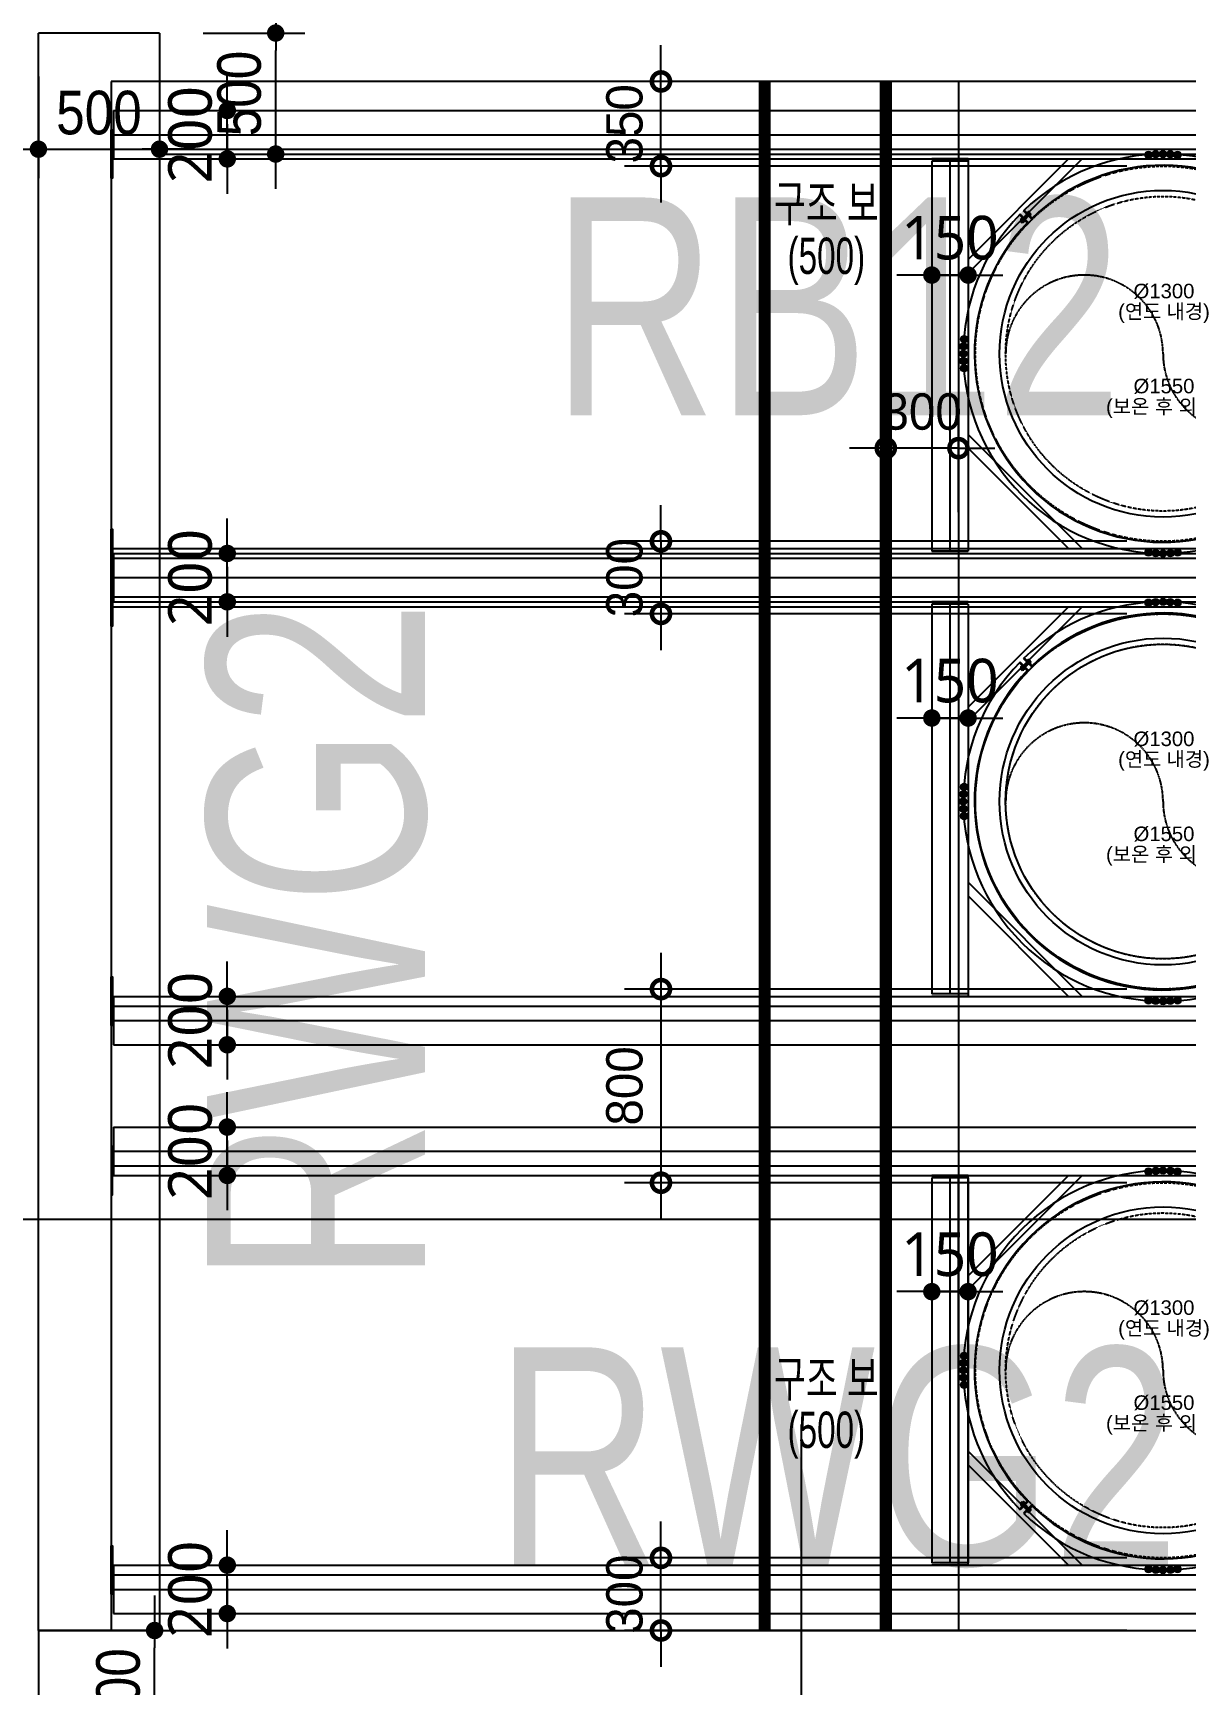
# Model space of a CAD drawing. Header units: millimetres. Extents: x -42253 to 178576, y 88378 to 153500.
# Drawn here: x 170731 to 175493, y 128380 to 135205 of the extents above; entities that cross this region are included whole.
import ezdxf
from ezdxf.enums import TextEntityAlignment as Align

# ---------------------------------------------------------------- set-up
doc = ezdxf.new("R2010")
doc.units = ezdxf.units.MM
for name, pattern in [('H1', [1.5, 1, -0.5]), ('HID', [2.3, 1.5, -0.8]), ('PASUN2', [3, 2, -1]), ('xs-1f_plan$0$HID', [4, 3, -1])]:
    doc.linetypes.add(name, pattern=pattern)
doc.layers.get('Defpoints').update_dxf_attribs({"color": 159})
for name, color, linetype in [('A-CEN', 1, 'Continuous'), ('A-ETC-전기', 253, 'H1'), ('BEAM-TEXT', 4, 'Continuous'), ('GIRDER-TEXT', 7, 'Continuous'), ('xs-1f_plan$0$8', 8, 'Continuous'), ('xs-1f_plan$0$xref', 7, 'Continuous'), ('보(beam)', 4, 'HID'), ('보(girder)', 7, 'HID')]:
    doc.layers.add(name, color=color, linetype=linetype)
doc.layers.add('A-ETC-전기 NOPLOT', color=163, linetype='Continuous', plot=False)
doc.layers.add('NOPLOT', color=191, linetype='Continuous', plot=False)
doc.styles.add('Arial_10_2', font='arial.ttf', dxfattribs={"height": 120})
doc.styles.add('Gdim', font='Dotum.ttf', dxfattribs={"width": 0.9})
doc.styles.add('Gtx', font='Dotum.ttf')
doc.styles.add('xs-1f_plan$0$Gdim', font='malgun.ttf')
doc.dimstyles.new('Gdim200', dxfattribs={"dimscale": 200, "dimtxt": 3, "dimasz": 1.2, "dimexe": 2, "dimexo": 3, "dimgap": 1, "dimtad": 1, "dimdsep": 46, "dimlunit": 6, "dimtxsty": 'Gdim', "dimblk1": '_CIDOT', "dimblk2": '_CIDOT', "dimsah": 1, "dimcen": 2.5, "dimdle": 2, "dimclrd": 1, "dimclre": 1, "dimclrt": 3, "dimazin": 2, "dimtfac": 1, "dimtix": 1, "dimtmove": 2, "dimatfit": 3, "dimldrblk": '_CIDOT', "dimfxl": 2, "dimtolj": 1, "dimtzin": 0, "dimarcsym": 0})
doc.dimstyles.new('Gdim300', dxfattribs={"dimscale": 300, "dimtxt": 3, "dimasz": 6, "dimexe": 1.5, "dimexo": 2, "dimgap": 1, "dimtad": 1, "dimdec": 0, "dimzin": 0, "dimdsep": 46, "dimlunit": 6, "dimtxsty": 'Gtx', "dimblk": 'DOTSMALL', "dimblk1": 'DOTSMALL', "dimblk2": 'DOTSMALL', "dimcen": 1.5, "dimdle": 1.5, "dimclrd": 1, "dimclre": 1, "dimclrt": 256, "dimazin": 0, "dimtfac": 1, "dimtdec": 0, "dimtix": 1, "dimtmove": 2, "dimatfit": 3, "dimldrblk": 'DOTSMALL', "dimfxl": 1, "dimtolj": 1, "dimtzin": 0, "dimlwd": -1, "dimlwe": -1, "dimarcsym": 0})
doc.dimstyles.new('xs-1f_plan$0$Gdim200', dxfattribs={"dimscale": 200, "dimtxt": 3, "dimasz": 1.2, "dimexe": 2, "dimexo": 3, "dimgap": 1, "dimtad": 1, "dimdsep": 46, "dimlunit": 6, "dimtxsty": 'xs-1f_plan$0$Gdim', "dimblk1": 'xs-1f_plan$0$_CIDOT', "dimblk2": 'xs-1f_plan$0$_CIDOT', "dimsah": 1, "dimcen": 2.5, "dimdle": 2, "dimclrd": 1, "dimclre": 1, "dimclrt": 3, "dimazin": 2, "dimtfac": 1, "dimtix": 1, "dimtmove": 2, "dimatfit": 3, "dimldrblk": 'xs-1f_plan$0$_CIDOT', "dimfxl": 2, "dimtolj": 1, "dimtzin": 0, "dimarcsym": 0})

# ---------------------------------------------------------------- blocks, each defined once
blk = doc.blocks.new('_CIDOT')
at = {"color": 0, "linetype": 'ByBlock'}
blk.add_line((2, 0), (-1, 0), dxfattribs=at)
at = {"color": 0, "linetype": 'ByBlock', "const_width": 0.5}
blk.add_lwpolyline([(-0.25, 0, 1), (0.25, 0, 1)], format="xyb", close=True, dxfattribs=at)
blk = doc.blocks.new('*D962')
at = {"layer": 'Defpoints', "color": 155, "lineweight": -2, "transparency": 16777216}
for p, q in [((-1975.5, 650), (-1555.5, 650)), ((-1675.5, 222), (-1675.5, 578)), ((-1975.5, 150), (-1555.5, 150))]:
    blk.add_line(p, q, dxfattribs=at)
at = {"layer": 'Defpoints', "color": 0, "transparency": 16777216}
for p in [(-2155.5, 650), (-1675.5, 650), (-2155.5, 150)]:
    blk.add_point(p, dxfattribs=at)
at = {"layer": 'Defpoints', "color": 155, "lineweight": -2, "transparency": 16777216, "xscale": 71.99999999999994, "yscale": 71.99999999999994, "zscale": 71.99999999999994}
for p, rotation in [((-1675.5, 650), 90), ((-1675.5, 150), 270)]:
    blk.add_blockref('_CIDOT', p, dxfattribs=dict(at, rotation=rotation))
at = {"layer": 'Defpoints', "color": 3, "transparency": 16777216, "insert": (-1825.6, 400), "char_height": 180, "attachment_point": 5, "rotation": 90, "style": 'Gdim'}
blk.add_mtext('\\A1;{\\C155;500}', dxfattribs=at)
blk = doc.blocks.new('*D956')
at = {"layer": 'Defpoints', "color": 155, "lineweight": -2, "transparency": 16777216}
for p, q in [((-1975.5, 650), (-1555.5, 650)), ((-1675.5, 222), (-1675.5, 578)), ((-1975.5, 150), (-1555.5, 150))]:
    blk.add_line(p, q, dxfattribs=at)
at = {"layer": 'Defpoints', "color": 0, "transparency": 16777216}
for p in [(-2155.5, 650), (-1675.5, 650), (-2155.5, 150)]:
    blk.add_point(p, dxfattribs=at)
at = {"layer": 'Defpoints', "color": 155, "lineweight": -2, "transparency": 16777216, "xscale": 71.99999999999994, "yscale": 71.99999999999994, "zscale": 71.99999999999994}
for p, rotation in [((-1675.5, 650), 90), ((-1675.5, 150), 270)]:
    blk.add_blockref('_CIDOT', p, dxfattribs=dict(at, rotation=rotation))
at = {"layer": 'Defpoints', "color": 3, "transparency": 16777216, "insert": (-1825.6, 400), "char_height": 180, "attachment_point": 5, "rotation": 90, "style": 'Gdim'}
blk.add_mtext('\\A1;{\\C155;500}', dxfattribs=at)
blk = doc.blocks.new('*D958')
at = {"layer": 'Defpoints', "color": 155, "lineweight": -2, "transparency": 16777216}
for p, q in [((-887.9, 550), (-467.9, 550)), ((-587.9, 122), (-587.9, 478)), ((-887.9, 50), (-467.9, 50))]:
    blk.add_line(p, q, dxfattribs=at)
at = {"layer": 'Defpoints', "color": 0, "transparency": 16777216}
for p in [(-1067.9, 550), (-587.9, 550), (-1067.9, 50)]:
    blk.add_point(p, dxfattribs=at)
at = {"layer": 'Defpoints', "color": 155, "lineweight": -2, "transparency": 16777216, "xscale": 71.99999999999994, "yscale": 71.99999999999994, "zscale": 71.99999999999994}
for p, rotation in [((-587.9, 550), 90), ((-587.9, 50), 270)]:
    blk.add_blockref('_CIDOT', p, dxfattribs=dict(at, rotation=rotation))
at = {"layer": 'Defpoints', "color": 3, "transparency": 16777216, "insert": (-738, 300), "char_height": 180, "attachment_point": 5, "rotation": 90, "style": 'Gdim'}
blk.add_mtext('\\A1;{\\C155;500}', dxfattribs=at)
blk = doc.blocks.new('_DotSmall')
at = {"color": 0, "linetype": 'ByBlock', "const_width": 0.5}
blk.add_lwpolyline([(-0.0625, 0, 1), (0.0625, 0, 1)], format="xyb", close=True, dxfattribs=at)
blk = doc.blocks.new('*D20')
at = {"layer": 'A-ETC-전기 NOPLOT', "color": 1, "transparency": 16777216}
for p, q in [((621.3, -6100), (621.3, -5950)), ((2545, -6100), (471.3, -6100)), ((621.3, -6400), (621.3, -6100)), ((2545, -6400), (471.3, -6400)), ((621.3, -6400), (621.3, -6550))]:
    blk.add_line(p, q, dxfattribs=at)
at = {"layer": 'Defpoints', "color": 0, "transparency": 16777216}
for p in [(621.3, -6100), (2695, -6100), (2695, -6400)]:
    blk.add_point(p, dxfattribs=at)
at = {"layer": 'A-ETC-전기 NOPLOT', "color": 1, "transparency": 16777216, "xscale": 150, "yscale": 150, "zscale": 150}
for p, rotation in [((621.3, -6100), 270), ((621.3, -6400), 90)]:
    blk.add_blockref('_DotSmall', p, dxfattribs=dict(at, rotation=rotation))
at = {"layer": 'A-ETC-전기 NOPLOT', "transparency": 16777216, "insert": (471.2, -6250), "char_height": 150, "attachment_point": 5, "rotation": 90, "style": 'Gtx'}
blk.add_mtext('\\A1;300', dxfattribs=at)
blk = doc.blocks.new('*D18')
at = {"layer": 'A-ETC-전기 NOPLOT', "color": 1, "transparency": 16777216}
for p, q in [((621.3, -1900, 0), (621.3, -1750, 0)), ((2545, -1900, 0), (471.3, -1900, 0)), ((621.3, -1900, 0), (621.3, -2200, 0)), ((2545, -2200, 0), (471.3, -2200, 0)), ((621.3, -2200, 0), (621.3, -2350, 0))]:
    blk.add_line(p, q, dxfattribs=at)
at = {"layer": 'Defpoints', "color": 0, "transparency": 16777216}
for p in [(2695, -1900), (621.3, -2200, 0), (2695, -2200)]:
    blk.add_point(p, dxfattribs=at)
at = {"layer": 'A-ETC-전기 NOPLOT', "color": 1, "transparency": 16777216, "xscale": 150, "yscale": 150, "zscale": 150}
for p, rotation in [((621.3, -1900, 0), 270), ((621.3, -2200, 0), 90)]:
    blk.add_blockref('_DotSmall', p, dxfattribs=dict(at, rotation=rotation))
at = {"layer": 'A-ETC-전기 NOPLOT', "transparency": 16777216, "insert": (471.2, -2050, 0), "char_height": 150, "attachment_point": 5, "rotation": 90, "style": 'Gtx'}
blk.add_mtext('\\A1;300', dxfattribs=at)
blk = doc.blocks.new('*D19')
at = {"layer": 'A-ETC-전기 NOPLOT', "color": 1, "transparency": 16777216}
for p, q in [((621.3, -3600), (621.3, -4700)), ((2545, -3750), (471.3, -3750)), ((2545, -4550), (471.3, -4550))]:
    blk.add_line(p, q, dxfattribs=at)
at = {"layer": 'Defpoints', "color": 0, "transparency": 16777216}
for p in [(2695, -3750), (621.3, -4550), (2695, -4550)]:
    blk.add_point(p, dxfattribs=at)
at = {"layer": 'A-ETC-전기 NOPLOT', "color": 1, "transparency": 16777216, "xscale": 150, "yscale": 150, "zscale": 150}
for p, rotation in [((621.3, -3750), 90), ((621.3, -4550), 270)]:
    blk.add_blockref('_DotSmall', p, dxfattribs=dict(at, rotation=rotation))
at = {"layer": 'A-ETC-전기 NOPLOT', "transparency": 16777216, "insert": (471.2, -4150), "char_height": 150, "attachment_point": 5, "rotation": 90, "style": 'Gtx'}
blk.add_mtext('\\A1;800', dxfattribs=at)
blk = doc.blocks.new('*D23')
at = {"layer": 'A-ETC-전기 NOPLOT', "color": 1, "transparency": 16777216}
for p, q in [((621.3, 0, 0), (621.3, 150, 0)), ((2545, 0, 0), (471.3, 0, 0)), ((621.3, -350, 0), (621.3, 0, 0)), ((2545, -350, 0), (471.3, -350, 0)), ((621.3, -350, 0), (621.3, -500, 0))]:
    blk.add_line(p, q, dxfattribs=at)
at = {"layer": 'Defpoints', "color": 0, "transparency": 16777216}
for p in [(621.3, 0, 0), (2695, 0), (2695, -350)]:
    blk.add_point(p, dxfattribs=at)
at = {"layer": 'A-ETC-전기 NOPLOT', "color": 1, "transparency": 16777216, "xscale": 150, "yscale": 150, "zscale": 150}
for p, rotation in [((621.3, 0, 0), 270), ((621.3, -350, 0), 90)]:
    blk.add_blockref('_DotSmall', p, dxfattribs=dict(at, rotation=rotation))
at = {"layer": 'A-ETC-전기 NOPLOT', "transparency": 16777216, "insert": (471.2, -175, 0), "char_height": 150, "attachment_point": 5, "rotation": 90, "style": 'Gtx'}
blk.add_mtext('\\A1;350', dxfattribs=at)
blk = doc.blocks.new('*D22')
at = {"layer": 'A-ETC-전기 NOPLOT', "color": 1, "transparency": 16777216}
for p, q in [((1550, -1780), (1550, -1365)), ((1850, -1780), (1850, -1365)), ((1550, -1515), (1400, -1515)), ((1850, -1515), (1550, -1515)), ((1850, -1515), (2000, -1515))]:
    blk.add_line(p, q, dxfattribs=at)
at = {"layer": 'Defpoints', "color": 0, "transparency": 16777216}
for p in [(1550, -1515), (1550, -1930), (1850, -1930)]:
    blk.add_point(p, dxfattribs=at)
at = {"layer": 'A-ETC-전기 NOPLOT', "color": 1, "transparency": 16777216, "xscale": 150, "yscale": 150, "zscale": 150}
blk.add_blockref('_DotSmall', (1550, -1515), dxfattribs=at)
at = {"layer": 'A-ETC-전기 NOPLOT', "color": 1, "transparency": 16777216, "xscale": 150, "yscale": 150, "zscale": 150, "rotation": 180}
blk.add_blockref('_DotSmall', (1850, -1515), dxfattribs=at)
at = {"layer": 'A-ETC-전기 NOPLOT', "transparency": 16777216, "insert": (1700, -1364.9), "char_height": 150, "attachment_point": 5, "style": 'Gtx'}
blk.add_mtext('\\A1;300', dxfattribs=at)
blk = doc.blocks.new('xs-1f_plan$0$_CIDOT')
at = {"color": 0, "linetype": 'ByBlock'}
blk.add_line((2, 0), (-1, 0), dxfattribs=at)
at = {"color": 0, "linetype": 'ByBlock', "const_width": 0.5}
blk.add_lwpolyline([(-0.25, 0, 1), (0.25, 0, 1)], format="xyb", close=True, dxfattribs=at)
blk = doc.blocks.new('*D976')
at = {"layer": 'Defpoints', "color": 155, "lineweight": -2, "transparency": 16777216}
for p, q in [((-2538.8, 322), (-2538.8, 394)), ((-2838.8, 250), (-2418.8, 250)), ((-2538.8, 50), (-2538.8, 250)), ((-2838.8, 50), (-2418.8, 50)), ((-2538.8, -22), (-2538.8, -94))]:
    blk.add_line(p, q, dxfattribs=at)
at = {"layer": 'Defpoints', "color": 0, "transparency": 16777216}
for p in [(-3018.8, 250), (-2538.8, 250), (-3018.8, 50)]:
    blk.add_point(p, dxfattribs=at)
at = {"layer": 'Defpoints', "color": 155, "lineweight": -2, "transparency": 16777216, "xscale": 71.99999999999994, "yscale": 71.99999999999994, "zscale": 71.99999999999994}
for p, rotation in [((-2538.8, 250), 270), ((-2538.8, 50), 90)]:
    blk.add_blockref('xs-1f_plan$0$_CIDOT', p, dxfattribs=dict(at, rotation=rotation))
at = {"layer": 'Defpoints', "color": 155, "transparency": 16777216, "insert": (-2691.8, 150), "char_height": 180, "attachment_point": 5, "rotation": 90, "style": 'xs-1f_plan$0$Gdim'}
blk.add_mtext('\\A1;200', dxfattribs=at)
blk = doc.blocks.new('*D1036')
at = {"layer": 'Defpoints', "color": 155, "lineweight": -2, "transparency": 16777216}
for p, q in [((-2538.8, 297), (-2538.8, 369)), ((-2838.8, 225), (-2418.8, 225)), ((-2538.8, 75), (-2538.8, 225)), ((-2838.8, 75), (-2418.8, 75)), ((-2538.8, 3), (-2538.8, -69))]:
    blk.add_line(p, q, dxfattribs=at)
at = {"layer": 'Defpoints', "color": 0, "transparency": 16777216}
for p in [(-3018.8, 225), (-2538.8, 225), (-3018.8, 75)]:
    blk.add_point(p, dxfattribs=at)
at = {"layer": 'Defpoints', "color": 155, "lineweight": -2, "transparency": 16777216, "xscale": 71.99999999999994, "yscale": 71.99999999999994, "zscale": 71.99999999999994}
for p, rotation in [((-2538.8, 225), 270), ((-2538.8, 75), 90)]:
    blk.add_blockref('xs-1f_plan$0$_CIDOT', p, dxfattribs=dict(at, rotation=rotation))
at = {"layer": 'Defpoints', "color": 155, "transparency": 16777216, "insert": (-2692.3, 150), "char_height": 180, "attachment_point": 5, "rotation": 90, "style": 'xs-1f_plan$0$Gdim'}
blk.add_mtext('\\A1;150', dxfattribs=at)
blk = doc.blocks.new('*D1038')
at = {"layer": 'Defpoints', "color": 155, "lineweight": -2, "transparency": 16777216}
for p, q in [((-2513.8, 297), (-2513.8, 369)), ((-2813.8, 225), (-2393.8, 225)), ((-2513.8, 75), (-2513.8, 225)), ((-2813.8, 75), (-2393.8, 75)), ((-2513.8, 3), (-2513.8, -69))]:
    blk.add_line(p, q, dxfattribs=at)
at = {"layer": 'Defpoints', "color": 0, "transparency": 16777216}
for p in [(-2993.8, 225), (-2513.8, 225), (-2993.8, 75)]:
    blk.add_point(p, dxfattribs=at)
at = {"layer": 'Defpoints', "color": 155, "lineweight": -2, "transparency": 16777216, "xscale": 71.99999999999994, "yscale": 71.99999999999994, "zscale": 71.99999999999994}
for p, rotation in [((-2513.8, 225), 270), ((-2513.8, 75), 90)]:
    blk.add_blockref('xs-1f_plan$0$_CIDOT', p, dxfattribs=dict(at, rotation=rotation))
at = {"layer": 'Defpoints', "color": 155, "transparency": 16777216, "insert": (-2667.3, 150), "char_height": 180, "attachment_point": 5, "rotation": 90, "style": 'xs-1f_plan$0$Gdim'}
blk.add_mtext('\\A1;150', dxfattribs=at)
blk = doc.blocks.new('*D1044')
at = {"layer": 'Defpoints', "color": 155, "lineweight": -2, "transparency": 16777216}
for p, q in [((-2538.8, 297), (-2538.8, 369)), ((-2838.8, 225), (-2418.8, 225)), ((-2538.8, 75), (-2538.8, 225)), ((-2838.8, 75), (-2418.8, 75)), ((-2538.8, 3), (-2538.8, -69))]:
    blk.add_line(p, q, dxfattribs=at)
at = {"layer": 'Defpoints', "color": 0, "transparency": 16777216}
for p in [(-3018.8, 225), (-2538.8, 225), (-3018.8, 75)]:
    blk.add_point(p, dxfattribs=at)
at = {"layer": 'Defpoints', "color": 155, "lineweight": -2, "transparency": 16777216, "xscale": 71.99999999999994, "yscale": 71.99999999999994, "zscale": 71.99999999999994}
for p, rotation in [((-2538.8, 225), 270), ((-2538.8, 75), 90)]:
    blk.add_blockref('xs-1f_plan$0$_CIDOT', p, dxfattribs=dict(at, rotation=rotation))
at = {"layer": 'Defpoints', "color": 155, "transparency": 16777216, "insert": (-2692.3, 150), "char_height": 180, "attachment_point": 5, "rotation": 90, "style": 'xs-1f_plan$0$Gdim'}
blk.add_mtext('\\A1;150', dxfattribs=at)
blk = doc.blocks.new('*U963')
at = {"layer": 'Defpoints'}
blk.add_line((-2155.451, 650), (-2155.451, 150), dxfattribs=at)
at = {"layer": '보(girder)'}
blk.add_line((-2155.451, 650), (3944.549, 650), dxfattribs=at)
at = {"layer": 'Defpoints'}
dim = blk.add_linear_dim(base=(-1675.451, 650), p1=(-2155.451, 150), p2=(-2155.451, 650), angle=90, text='{\\C155;<>}', dimstyle='Gdim200', override={"dimscale": 60, "dimzin": 8, "dimclrd": 155, "dimclre": 155}, dxfattribs=at)
dim.commit()
dim.dimension.update_dxf_attribs({"geometry": '*D962', "text_midpoint": (-1825.573, 400)})
blk = doc.blocks.new('*U957')
at = {"layer": 'Defpoints'}
for p, q in [((-2155.451, 650), (-2155.451, 150)), ((4444.549, 650), (4444.549, 150))]:
    blk.add_line(p, q, dxfattribs=at)
at = {"layer": '보(girder)'}
for p, q in [((-2155.451, 650), (4444.549, 650)), ((4444.549, 150), (-2155.451, 150))]:
    blk.add_line(p, q, dxfattribs=at)
at = {"layer": 'Defpoints'}
dim = blk.add_linear_dim(base=(-1675.451, 650), p1=(-2155.451, 150), p2=(-2155.451, 650), angle=90, text='{\\C155;<>}', dimstyle='Gdim200', override={"dimscale": 60, "dimzin": 8, "dimclrd": 155, "dimclre": 155}, dxfattribs=at)
dim.commit()
dim.dimension.update_dxf_attribs({"geometry": '*D956', "text_midpoint": (-1825.573, 400)})
blk = doc.blocks.new('*U959')
at = {"layer": 'Defpoints'}
blk.add_line((-1067.879, 550), (-1067.879, 50), dxfattribs=at)
at = {"layer": '보(beam)'}
blk.add_line((-1067.879, 50), (4532.121, 50), dxfattribs=at)
at = {"layer": 'Defpoints'}
dim = blk.add_linear_dim(base=(-587.879, 550), p1=(-1067.879, 50), p2=(-1067.879, 550), angle=90, text='{\\C155;<>}', dimstyle='Gdim200', override={"dimscale": 60, "dimzin": 8, "dimclrd": 155, "dimclre": 155}, dxfattribs=at)
dim.commit()
dim.dimension.update_dxf_attribs({"geometry": '*D958', "text_midpoint": (-738.001, 300)})
blk = doc.blocks.new('발전기연도(R)')
at = {"layer": 'A-ETC-전기 NOPLOT', "lineweight": 5}
h = blk.add_hatch(color=256, dxfattribs=at)
edge = h.paths.add_edge_path()
edge.add_arc((2634.9, -303.4), 15, 270, 630)
h = blk.add_hatch(color=256, dxfattribs=at)
edge = h.paths.add_edge_path()
edge.add_arc((2664.7, -300.9), 15, 270, 630)
h = blk.add_hatch(color=256, dxfattribs=at)
edge = h.paths.add_edge_path()
edge.add_arc((2695, -300), 15, 270, 630)
h = blk.add_hatch(color=256, dxfattribs=at)
edge = h.paths.add_edge_path()
edge.add_arc((2725.3, -300.9), 15, -90, 270, ccw=False)
h = blk.add_hatch(color=256, dxfattribs=at)
edge = h.paths.add_edge_path()
edge.add_arc((2755.1, -303.4), 15, -90, 270, ccw=False)
h = blk.add_hatch(color=256, dxfattribs=at)
edge = h.paths.add_edge_path()
edge.add_arc((1870.9, -1094.7), 15, 0, 360, ccw=False)
h = blk.add_hatch(color=256, dxfattribs=at)
edge = h.paths.add_edge_path()
edge.add_arc((1873.4, -1064.9), 15, 0, 360, ccw=False)
h = blk.add_hatch(color=256, dxfattribs=at)
edge = h.paths.add_edge_path()
edge.add_arc((1870, -1125), 15, 0, 360, ccw=False)
h = blk.add_hatch(color=256, dxfattribs=at)
edge = h.paths.add_edge_path()
edge.add_arc((1870.9, -1155.3), 15, 0, 360)
h = blk.add_hatch(color=256, dxfattribs=at)
edge = h.paths.add_edge_path()
edge.add_arc((1873.4, -1185.1), 15, 0, 360)
h = blk.add_hatch(color=256, dxfattribs=at)
edge = h.paths.add_edge_path()
edge.add_arc((2634.9, -1946.6), 15, -270, 90, ccw=False)
h = blk.add_hatch(color=256, dxfattribs=at)
edge = h.paths.add_edge_path()
edge.add_arc((2664.7, -1949.1), 15, -270, 90, ccw=False)
h = blk.add_hatch(color=256, dxfattribs=at)
edge = h.paths.add_edge_path()
edge.add_arc((2695, -1950), 15, -270, 90, ccw=False)
h = blk.add_hatch(color=256, dxfattribs=at)
edge = h.paths.add_edge_path()
edge.add_arc((2725.3, -1949.1), 15, 90, 450)
h = blk.add_hatch(color=256, dxfattribs=at)
edge = h.paths.add_edge_path()
edge.add_arc((2755.1, -1946.6), 15, 90, 450)
h = blk.add_hatch(color=256, dxfattribs=at)
edge = h.paths.add_edge_path()
edge.add_arc((2634.9, -2153.4), 15, 270, 630)
h = blk.add_hatch(color=256, dxfattribs=at)
edge = h.paths.add_edge_path()
edge.add_arc((2664.7, -2150.9), 15, 270, 630)
h = blk.add_hatch(color=256, dxfattribs=at)
edge = h.paths.add_edge_path()
edge.add_arc((2695, -2150), 15, 270, 630)
h = blk.add_hatch(color=256, dxfattribs=at)
edge = h.paths.add_edge_path()
edge.add_arc((2725.3, -2150.9), 15, -90, 270, ccw=False)
h = blk.add_hatch(color=256, dxfattribs=at)
edge = h.paths.add_edge_path()
edge.add_arc((2755.1, -2153.4), 15, -90, 270, ccw=False)
h = blk.add_hatch(color=256, dxfattribs=at)
edge = h.paths.add_edge_path()
edge.add_arc((1870.9, -2944.7), 15, 0, 360, ccw=False)
h = blk.add_hatch(color=256, dxfattribs=at)
edge = h.paths.add_edge_path()
edge.add_arc((1873.4, -2914.9), 15, 0, 360, ccw=False)
h = blk.add_hatch(color=256, dxfattribs=at)
edge = h.paths.add_edge_path()
edge.add_arc((1870, -2975), 15, 0, 360, ccw=False)
h = blk.add_hatch(color=256, dxfattribs=at)
edge = h.paths.add_edge_path()
edge.add_arc((1870.9, -3005.3), 15, 0, 360)
h = blk.add_hatch(color=256, dxfattribs=at)
edge = h.paths.add_edge_path()
edge.add_arc((1873.4, -3035.1), 15, 0, 360)
h = blk.add_hatch(color=256, dxfattribs=at)
edge = h.paths.add_edge_path()
edge.add_arc((2634.9, -3796.6), 15, -270, 90, ccw=False)
h = blk.add_hatch(color=256, dxfattribs=at)
edge = h.paths.add_edge_path()
edge.add_arc((2664.7, -3799.1), 15, -270, 90, ccw=False)
h = blk.add_hatch(color=256, dxfattribs=at)
edge = h.paths.add_edge_path()
edge.add_arc((2695, -3800), 15, -270, 90, ccw=False)
h = blk.add_hatch(color=256, dxfattribs=at)
edge = h.paths.add_edge_path()
edge.add_arc((2725.3, -3799.1), 15, 90, 450)
h = blk.add_hatch(color=256, dxfattribs=at)
edge = h.paths.add_edge_path()
edge.add_arc((2755.1, -3796.6), 15, 90, 450)
h = blk.add_hatch(color=256, dxfattribs=at)
edge = h.paths.add_edge_path()
edge.add_arc((2634.9, -4503.4), 15, 270, 630)
h = blk.add_hatch(color=256, dxfattribs=at)
edge = h.paths.add_edge_path()
edge.add_arc((2664.7, -4500.9), 15, 270, 630)
h = blk.add_hatch(color=256, dxfattribs=at)
edge = h.paths.add_edge_path()
edge.add_arc((2695, -4500), 15, 270, 630)
h = blk.add_hatch(color=256, dxfattribs=at)
edge = h.paths.add_edge_path()
edge.add_arc((2725.3, -4500.9), 15, -90, 270, ccw=False)
h = blk.add_hatch(color=256, dxfattribs=at)
edge = h.paths.add_edge_path()
edge.add_arc((2755.1, -4503.4), 15, -90, 270, ccw=False)
h = blk.add_hatch(color=256, dxfattribs=at)
edge = h.paths.add_edge_path()
edge.add_arc((1873.4, -5264.9), 15, 0, 360, ccw=False)
h = blk.add_hatch(color=256, dxfattribs=at)
edge = h.paths.add_edge_path()
edge.add_arc((1870, -5325), 15, 0, 360)
h = blk.add_hatch(color=256, dxfattribs=at)
edge = h.paths.add_edge_path()
edge.add_arc((1870.9, -5294.7), 15, 0, 360, ccw=False)
h = blk.add_hatch(color=256, dxfattribs=at)
edge = h.paths.add_edge_path()
edge.add_arc((1870.9, -5355.3), 15, 0, 360)
h = blk.add_hatch(color=256, dxfattribs=at)
edge = h.paths.add_edge_path()
edge.add_arc((1873.4, -5385.1), 15, 0, 360)
h = blk.add_hatch(color=256, dxfattribs=at)
edge = h.paths.add_edge_path()
edge.add_arc((2634.9, -6146.6), 15, -270, 90, ccw=False)
h = blk.add_hatch(color=256, dxfattribs=at)
edge = h.paths.add_edge_path()
edge.add_arc((2664.7, -6149.1), 15, -270, 90, ccw=False)
h = blk.add_hatch(color=256, dxfattribs=at)
edge = h.paths.add_edge_path()
edge.add_arc((2695, -6150), 15, -270, 90, ccw=False)
h = blk.add_hatch(color=256, dxfattribs=at)
edge = h.paths.add_edge_path()
edge.add_arc((2725.3, -6149.1), 15, 90, 450)
h = blk.add_hatch(color=256, dxfattribs=at)
edge = h.paths.add_edge_path()
edge.add_arc((2755.1, -6146.6), 15, 90, 450)
at = {"layer": 'A-ETC-전기'}
for centre, radius in [((2695, -1125), 775), ((2695, -1125), 650), ((2695, -2975), 775), ((2695, -2975), 650), ((2695, -5325), 775), ((2695, -5325), 650)]:
    blk.add_circle(centre, radius, dxfattribs=at)
at = {"layer": 'A-ETC-전기 NOPLOT'}
for p, q in [((1850, 0), (1850, -6400)), ((-1650, -280), (4350, -280)), ((-1650, -320), (4350, -320)), ((1850, -320), (1850, -1930)), ((1890, -320), (1890, -1930)), ((1890, -791.6), (2361.6, -320)), ((1890, -735), (2305, -320)), ((2145.1, -543.5), (2109.7, -578.9)), ((2154.1, -570), (2118.7, -534.6)), ((2154.1, -570), (2118.7, -534.6)), ((2138.2, -538.2), (2134.2, -542.2)), ((2134.2, -542.2), (2146.4, -554.5)), ((2136.7, -544.8), (2135.7, -545.9)), ((2137.2, -545.3), (2141.2, -541.3)), ((2140.3, -539.2), (2149.5, -548.3)), ((2140, -584.1), (2104.6, -548.7)), ((2140, -584.1), (2104.6, -548.7)), ((2109.2, -572.4), (2106.5, -575.1)), ((2109.9, -573.1), (2106.5, -576.5)), ((2106.5, -575.1), (2106.5, -576.5)), ((2106.5, -575.1), (2113.6, -582.1)), ((2106.5, -576.5), (2112.2, -582.1)), ((2107.3, -569.1), (2112.2, -564.2)), ((2108.1, -571.3), (2117.3, -580.5)), ((2110.3, -572.2), (2115.3, -567.2)), ((2112.2, -564.2), (2124.5, -576.4)), ((2115.5, -578.8), (2112.2, -582.1)), ((2112.2, -582.1), (2113.6, -582.1)), ((2113.6, -582.1), (2116.2, -579.5)), ((2115.9, -565.7), (2114.8, -566.7)), ((2116.5, -578.3), (2121.4, -573.3)), ((2132.9, -548.7), (2118.7, -562.9)), ((2124.5, -576.4), (2119.5, -581.3)), ((2121.9, -573.8), (2123, -572.8)), ((2125.8, -569.9), (2139.9, -555.8)), ((2142.8, -553), (2143.8, -551.9)), ((2143.3, -551.4), (2147.4, -547.4)), ((2146.4, -554.5), (2150.4, -550.5)), ((1890, -1458.4), (2361.6, -1930)), ((1890, -1515), (2305, -1930)), ((-1650, -1930), (4350, -1930)), ((-1650, -1970), (4350, -1970)), ((-1650, -2130), (4350, -2130)), ((-1650, -2170), (4350, -2170)), ((1850, -2170), (1850, -3780)), ((1890, -2170), (1890, -3780)), ((1890, -2641.6), (2361.6, -2170)), ((1890, -2585), (2305, -2170)), ((2154.1, -2420), (2118.7, -2384.6)), ((2154.1, -2420), (2118.7, -2384.6)), ((2138.2, -2388.2), (2134.2, -2392.2)), ((2140, -2434.1), (2104.6, -2398.7)), ((2140, -2434.1), (2104.6, -2398.7)), ((2109.2, -2422.4), (2106.5, -2425.1)), ((2109.9, -2423.1), (2106.5, -2426.5)), ((2106.5, -2425.1), (2106.5, -2426.5)), ((2106.5, -2425.1), (2113.6, -2432.1)), ((2106.5, -2426.5), (2112.2, -2432.1)), ((2107.3, -2419.1), (2112.2, -2414.2)), ((2108.1, -2421.3), (2117.3, -2430.5)), ((2145.1, -2393.5), (2109.7, -2428.9)), ((2110.3, -2422.2), (2115.3, -2417.2)), ((2112.2, -2414.2), (2124.5, -2426.4)), ((2115.5, -2428.8), (2112.2, -2432.1)), ((2112.2, -2432.1), (2113.6, -2432.1)), ((2113.6, -2432.1), (2116.2, -2429.5)), ((2115.9, -2415.7), (2114.8, -2416.7)), ((2116.5, -2428.3), (2121.4, -2423.3)), ((2132.9, -2398.7), (2118.7, -2412.9)), ((2124.5, -2426.4), (2119.5, -2431.3)), ((2121.9, -2423.8), (2123, -2422.8)), ((2125.8, -2419.9), (2139.9, -2405.8)), ((2134.2, -2392.2), (2146.4, -2404.5)), ((2136.7, -2394.8), (2135.7, -2395.9)), ((2137.2, -2395.3), (2141.2, -2391.3)), ((2140.3, -2389.2), (2149.5, -2398.3)), ((2142.8, -2403), (2143.8, -2401.9)), ((2143.3, -2401.4), (2147.4, -2397.4)), ((2146.4, -2404.5), (2150.4, -2400.5)), ((1890, -3308.4), (2361.6, -3780)), ((1890, -3365), (2305, -3780)), ((-1650, -3780), (4350, -3780)), ((-1650, -3820), (4350, -3820)), ((-1650, -4480), (4350, -4480)), ((-1650, -4520), (4350, -4520)), ((1850, -6130), (1850, -4520)), ((1890, -6130), (1890, -4520)), ((1890, -4991.6), (2361.6, -4520)), ((1890, -4935), (2305, -4520)), ((1890, -5658.4), (2361.6, -6130)), ((1890, -5715), (2305, -6130)), ((2140, -5865.9), (2104.6, -5901.3)), ((2140, -5865.9), (2104.6, -5901.3)), ((2106.5, -5873.5), (2112.2, -5867.9)), ((2106.5, -5874.9), (2113.6, -5867.9)), ((2108.1, -5878.7), (2117.3, -5869.5)), ((2112.2, -5867.9), (2113.6, -5867.9)), ((2115.5, -5871.2), (2112.2, -5867.9)), ((2113.6, -5867.9), (2116.2, -5870.5)), ((2124.5, -5873.6), (2119.5, -5868.7)), ((2106.5, -5874.9), (2106.5, -5873.5)), ((2109.9, -5876.9), (2106.5, -5873.5)), ((2109.2, -5877.6), (2106.5, -5874.9)), ((2107.3, -5880.9), (2112.2, -5885.8)), ((2145.1, -5906.5), (2109.7, -5871.1)), ((2110.3, -5877.8), (2115.3, -5882.8)), ((2112.2, -5885.8), (2124.5, -5873.6)), ((2115.9, -5884.3), (2114.8, -5883.3)), ((2116.5, -5871.7), (2121.4, -5876.7)), ((2154.1, -5880), (2118.7, -5915.4)), ((2154.1, -5880), (2118.7, -5915.4)), ((2132.9, -5901.3), (2118.7, -5887.1)), ((2121.9, -5876.2), (2123, -5877.2)), ((2125.8, -5880.1), (2139.9, -5894.2)), ((2134.2, -5907.8), (2146.4, -5895.5)), ((2138.2, -5911.8), (2134.2, -5907.8)), ((2136.7, -5905.2), (2135.7, -5904.1)), ((2137.2, -5904.7), (2141.2, -5908.7)), ((2140.3, -5910.8), (2149.5, -5901.7)), ((2142.8, -5897), (2143.8, -5898.1)), ((2143.3, -5898.6), (2147.4, -5902.6)), ((2146.4, -5895.5), (2150.4, -5899.5)), ((-1650, -6130), (4350, -6130)), ((-1650, -6170), (4350, -6170))]:
    blk.add_line(p, q, dxfattribs=at)
at = {"layer": 'A-ETC-전기 NOPLOT', "linetype": 'ByBlock'}
for p, q in [((2154.1, -569.9), (2118.7, -534.6)), ((2156.9, -567.1), (2121.5, -531.7)), ((2137.1, -586.9), (2101.7, -551.5)), ((2139.9, -584.1), (2104.5, -548.6)), ((2154.1, -2419.9), (2118.7, -2384.6)), ((2156.9, -2417.1), (2121.5, -2381.7)), ((2137.1, -2436.9), (2101.7, -2401.5)), ((2139.9, -2434.1), (2104.5, -2398.6)), ((2137.1, -5863.1), (2101.7, -5898.5)), ((2139.9, -5865.9), (2104.5, -5901.4)), ((2154.1, -5880.1), (2118.7, -5915.4)), ((2156.9, -5882.9), (2121.5, -5918.3))]:
    blk.add_line(p, q, dxfattribs=at)
at = {"layer": 'A-ETC-전기 NOPLOT'}
blk.add_lwpolyline([(-1650, 0), (-1650, -6400), (4350, -6400), (4350, 0)], close=True, dxfattribs=at)
at = {"layer": 'A-ETC-전기 NOPLOT', "const_width": 50, "flags": 128}
for points in [[(1050, 0), (1050, -6400)], [(1550, 0), (1550, -6400)]]:
    blk.add_lwpolyline(points, dxfattribs=at)
at = {"layer": 'A-ETC-전기 NOPLOT', "elevation": 0}
for points in [[(-1650, -200), (-1644, -200), (-1644, -400), (-1650, -400)], [(-1650, -1850), (-1644, -1850), (-1644, -2050), (-1650, -2050)], [(-1650, -2050), (-1644, -2050), (-1644, -2250), (-1650, -2250)], [(-1650, -3700), (-1644, -3700), (-1644, -3900), (-1650, -3900)], [(-1650, -4600), (-1644, -4600), (-1644, -4400), (-1650, -4400)], [(-1650, -6050), (-1644, -6050), (-1644, -6250), (-1650, -6250)]]:
    blk.add_lwpolyline(points, close=True, dxfattribs=at)
at = {"layer": 'A-ETC-전기 NOPLOT', "lineweight": 5}
for centre in [(2634.9, -303.4), (2664.7, -300.9), (2695, -300), (2725.3, -300.9), (2755.1, -303.4), (1870.9, -1094.7), (1873.4, -1064.9), (1870, -1125), (1870.9, -1155.3), (1873.4, -1185.1), (2634.9, -1946.6), (2664.7, -1949.1), (2695, -1950), (2725.3, -1949.1), (2755.1, -1946.6), (2634.9, -2153.4), (2664.7, -2150.9), (2695, -2150), (2725.3, -2150.9), (2755.1, -2153.4), (1870.9, -2944.7), (1873.4, -2914.9), (1870, -2975), (1870.9, -3005.3), (1873.4, -3035.1), (2634.9, -3796.6), (2664.7, -3799.1), (2695, -3800), (2725.3, -3799.1), (2755.1, -3796.6), (2634.9, -4503.4), (2664.7, -4500.9), (2695, -4500), (2725.3, -4500.9), (2755.1, -4503.4), (1873.4, -5264.9), (1870, -5325), (1870.9, -5294.7), (1870.9, -5355.3), (1873.4, -5385.1), (2634.9, -6146.6), (2664.7, -6149.1), (2695, -6150), (2725.3, -6149.1), (2755.1, -6146.6)]:
    blk.add_circle(centre, 15, dxfattribs=at)
at = {"layer": 'A-ETC-전기 NOPLOT'}
for centre, radius in [((2695, -1125), 675), ((2695, -2975), 775), ((2695, -2975), 675), ((2695, -2975), 675), ((2695, -2975), 650), ((2695, -5325), 675)]:
    blk.add_circle(centre, radius, dxfattribs=at)
for centre, radius, start, end in [((2695, -1125), 825, 315.69451, 134.30549), ((2695, -1125), 779, 315.73552, 134.26448), ((2138, -541.5), 3.28, 3.81534, 86.18466), ((2136.4, -552.2), 11.9, 23.7207, 66.2793), ((2695, -1125), 825, 135.69451, 314.30549), ((2695, -1125), 779, 135.73552, 314.26448), ((2110.1, -569.3), 2.84, 175.36574, 274.63426), ((2119.7, -569), 9.85, 198.9624, 251.0376), ((2119.3, -578.5), 2.84, 175.36574, 274.63426), ((2147.1, -550.7), 3.28, 3.81534, 86.18466), ((2695, -2975), 825, 315.69451, 134.30549), ((2695, -2975), 779, 315.73552, 134.26448), ((2138, -2391.5), 3.28, 3.81534, 86.18466), ((2695, -2975), 825, 135.69451, 314.30549), ((2695, -2975), 779, 135.73552, 314.26448), ((2110.1, -2419.3), 2.84, 175.36574, 274.63426), ((2119.7, -2419), 9.85, 198.9624, 251.0376), ((2119.3, -2428.5), 2.84, 175.36574, 274.63426), ((2136.4, -2402.2), 11.9, 23.7207, 66.2793), ((2147.1, -2400.7), 3.28, 3.81534, 86.18466), ((2695, -5325), 825, 45.69451, 224.30549), ((2695, -5325), 779, 45.73552, 224.26448), ((2695, -5325), 825, 225.69451, 44.30549), ((2695, -5325), 779, 225.73552, 44.26448), ((2119.3, -5871.5), 2.84, 85.36574, 184.63426), ((2110.1, -5880.7), 2.84, 85.36574, 184.63426), ((2119.7, -5881), 9.85, 108.9624, 161.0376), ((2138, -5908.5), 3.28, 273.81534, 356.18466), ((2136.4, -5897.8), 11.9, 293.7207, 336.2793), ((2147.1, -5899.3), 3.28, 273.81534, 356.18466)]:
    blk.add_arc(centre, radius, start, end, dxfattribs=at)
at = {"layer": 'A-ETC-전기 NOPLOT', "linetype": 'PASUN2'}
for centre, start, end in [((2370, -1125), 0, 180), ((3020, -1125), 180, 0), ((2370, -2975), 0, 180), ((3020, -2975), 180, 0), ((2370, -5325), 0, 180), ((3020, -5325), 180, 0)]:
    blk.add_arc(centre, 325, start, end, dxfattribs=at)
at = {"layer": 'A-ETC-전기 NOPLOT', "style": 'Gtx', "width": 0.7}
for s, p in [('구조 보', (1304.4, -578.1)), ('(500)', (1304.4, -795.3)), ('구조 보', (1304.4, -5434.8)), ('(500)', (1304.4, -5645.6))]:
    blk.add_text(s, height=150, dxfattribs=at).set_placement(p, align=Align.CENTER)
at = {"layer": 'A-ETC-전기 NOPLOT', "char_height": 60, "attachment_point": 5, "style": 'Arial_10_2'}
for s, insert in [('\\A1;%%c1300', (2698.9, -867.1, 0)), ('\\A1;({\\f굴림|c129|p50;연도 내경})', (2698.9, -959.2, 0)), ('\\A1;%%c1550', (2698.9, -1259.6, 0)), ('\\A1;({\\fGulim|c129|p50;보온} {\\fGulim|c129|p50;후} {\\fGulim|c129|p50;외경})', (2698.9, -1351.6, 0)), ('\\A1;%%c1300', (2698.9, -2717.1, 0)), ('\\A1;({\\f굴림|c129|p50;연도 내경})', (2698.9, -2809.2, 0)), ('\\A1;%%c1550', (2698.9, -3109.6, 0)), ('\\A1;({\\fGulim|c129|p50;보온} {\\fGulim|c129|p50;후} {\\fGulim|c129|p50;외경})', (2698.9, -3201.6, 0)), ('\\A1;%%c1300', (2698.9, -5067.1)), ('\\A1;({\\f굴림|c129|p50;연도 내경})', (2698.9, -5159.2)), ('\\A1;%%c1550', (2698.9, -5459.6)), ('\\A1;({\\fGulim|c129|p50;보온} {\\fGulim|c129|p50;후} {\\fGulim|c129|p50;외경})', (2698.9, -5551.6))]:
    blk.add_mtext(s, dxfattribs=dict(at, insert=insert))
at = {"layer": 'A-ETC-전기 NOPLOT'}
for base, p1, p2, angle, picture, middle in [((621.3, 0, 0), (2695, -350), (2695, 0), 270, '*D23', (471.2, -175, 0)), ((621.3, -2200, 0), (2695, -1900), (2695, -2200), 90, '*D18', (471.2, -2050, 0)), ((621.3, -4550), (2695, -3750), (2695, -4550), 90, '*D19', (471.2, -4150)), ((621.3, -6100), (2695, -6400), (2695, -6100), 270, '*D20', (471.2, -6250))]:
    dim = blk.add_linear_dim(base=base, p1=p1, p2=p2, angle=angle, dimstyle='Gdim300', override={"dimtxt": 0.5, "dimasz": 0.5, "dimexe": 0.5, "dimexo": 0.5, "dimgap": 0.25, "dimdle": 0.5}, dxfattribs=at)
    dim.commit()
    dim.dimension.update_dxf_attribs({"geometry": picture, "text_midpoint": middle})
dim = blk.add_linear_dim(base=(1550, -1515), p1=(1850, -1930), p2=(1550, -1930), dimstyle='Gdim300', override={"dimtxt": 0.5, "dimasz": 0.5, "dimexe": 0.5, "dimexo": 0.5, "dimgap": 0.25, "dimdle": 0.5}, dxfattribs=at)
dim.commit()
dim.dimension.update_dxf_attribs({"geometry": '*D22', "text_midpoint": (1700, -1364.9)})
blk = doc.blocks.new('*U977')
at = {"layer": 'Defpoints', "ltscale": 4}
blk.add_line((-3018.848, 250), (-3018.848, 50), dxfattribs=at)
at = {"layer": 'xs-1f_plan$0$8', "color": 4, "ltscale": 4}
for p, q in [((-3008.848, 250), (2971.152, 250)), ((-3008.848, 50), (2971.152, 50))]:
    blk.add_line(p, q, dxfattribs=at)
at = {"layer": 'xs-1f_plan$0$8', "ltscale": 4}
blk.add_line((-3008.848, 250), (-3008.848, 50), dxfattribs=at)
at = {"layer": 'xs-1f_plan$0$8', "linetype": 'xs-1f_plan$0$HID'}
blk.add_line((-3008.848, 150), (2971.152, 150), dxfattribs=at)
at = {"layer": 'Defpoints'}
dim = blk.add_linear_dim(base=(-2538.848, 250), p1=(-3018.848, 50), p2=(-3018.848, 250), angle=90, dimstyle='xs-1f_plan$0$Gdim200', override={"dimscale": 60, "dimzin": 8, "dimclrd": 155, "dimclre": 155, "dimclrt": 155}, dxfattribs=at)
dim.commit()
dim.dimension.update_dxf_attribs({"geometry": '*D976', "text_midpoint": (-2691.844, 150)})
blk = doc.blocks.new('*U1037')
at = {"layer": 'Defpoints', "ltscale": 4}
for p, q in [((-3018.848, 225), (-3018.848, 75)), ((-1408.848, 225), (-1408.848, 75))]:
    blk.add_line(p, q, dxfattribs=at)
at = {"layer": 'xs-1f_plan$0$8', "color": 4, "ltscale": 4}
for p, q in [((-3008.848, 225), (-1418.848, 225)), ((-3008.848, 75), (-1418.848, 75))]:
    blk.add_line(p, q, dxfattribs=at)
at = {"layer": 'xs-1f_plan$0$8', "ltscale": 4}
for p, q in [((-3008.848, 225), (-3008.848, 75)), ((-1418.848, 225), (-1418.848, 75))]:
    blk.add_line(p, q, dxfattribs=at)
at = {"layer": 'xs-1f_plan$0$8', "linetype": 'xs-1f_plan$0$HID'}
blk.add_line((-3008.848, 150), (-1418.848, 150), dxfattribs=at)
at = {"layer": 'Defpoints'}
dim = blk.add_linear_dim(base=(-2538.848, 225), p1=(-3018.848, 75), p2=(-3018.848, 225), angle=90, dimstyle='xs-1f_plan$0$Gdim200', override={"dimscale": 60, "dimzin": 8, "dimclrd": 155, "dimclre": 155, "dimclrt": 155}, dxfattribs=at)
dim.commit()
dim.dimension.update_dxf_attribs({"geometry": '*D1036', "text_midpoint": (-2692.334, 150)})
blk = doc.blocks.new('*U1039')
at = {"layer": 'Defpoints', "ltscale": 4}
for p, q in [((-2993.848, 225), (-2993.848, 75)), ((-1363.848, 225), (-1363.848, 75))]:
    blk.add_line(p, q, dxfattribs=at)
at = {"layer": 'xs-1f_plan$0$8', "color": 4, "ltscale": 4}
for p, q in [((-2983.848, 225), (-1373.848, 225)), ((-2983.848, 75), (-1373.848, 75))]:
    blk.add_line(p, q, dxfattribs=at)
at = {"layer": 'xs-1f_plan$0$8', "ltscale": 4}
for p, q in [((-2983.848, 225), (-2983.848, 75)), ((-1373.848, 225), (-1373.848, 75))]:
    blk.add_line(p, q, dxfattribs=at)
at = {"layer": 'xs-1f_plan$0$8', "linetype": 'xs-1f_plan$0$HID'}
blk.add_line((-2983.848, 150), (-1373.848, 150), dxfattribs=at)
at = {"layer": 'Defpoints'}
dim = blk.add_linear_dim(base=(-2513.848, 225), p1=(-2993.848, 75), p2=(-2993.848, 225), angle=90, dimstyle='xs-1f_plan$0$Gdim200', override={"dimscale": 60, "dimzin": 8, "dimclrd": 155, "dimclre": 155, "dimclrt": 155}, dxfattribs=at)
dim.commit()
dim.dimension.update_dxf_attribs({"geometry": '*D1038', "text_midpoint": (-2667.334, 150)})
blk = doc.blocks.new('*U1045')
at = {"layer": 'Defpoints', "ltscale": 4}
for p, q in [((-3018.848, 225), (-3018.848, 75)), ((-1388.848, 225), (-1388.848, 75))]:
    blk.add_line(p, q, dxfattribs=at)
at = {"layer": 'xs-1f_plan$0$8', "color": 4, "ltscale": 4}
for p, q in [((-3008.848, 225), (-1398.848, 225)), ((-3008.848, 75), (-1398.848, 75))]:
    blk.add_line(p, q, dxfattribs=at)
at = {"layer": 'xs-1f_plan$0$8', "ltscale": 4}
for p, q in [((-3008.848, 225), (-3008.848, 75)), ((-1398.848, 225), (-1398.848, 75))]:
    blk.add_line(p, q, dxfattribs=at)
at = {"layer": 'xs-1f_plan$0$8', "linetype": 'xs-1f_plan$0$HID'}
blk.add_line((-3008.848, 150), (-1398.848, 150), dxfattribs=at)
at = {"layer": 'Defpoints'}
dim = blk.add_linear_dim(base=(-2538.848, 225), p1=(-3018.848, 75), p2=(-3018.848, 225), angle=90, dimstyle='xs-1f_plan$0$Gdim200', override={"dimscale": 60, "dimzin": 8, "dimclrd": 155, "dimclre": 155, "dimclrt": 155}, dxfattribs=at)
dim.commit()
dim.dimension.update_dxf_attribs({"geometry": '*D1044', "text_midpoint": (-2692.334, 150)})

msp = doc.modelspace()

# ---------------------------------------------------------------- linework, layer by layer
at = {"layer": 'A-CEN'}
msp.add_line((173903.571, 129455.807), (173903.571, 121035.191), dxfattribs=at)
at = {"layer": 'NOPLOT', "elevation": 0}
msp.add_lwpolyline([(166153.572, 130305.018), (178153.572, 130305.018), (178153.572, 102485.018), (166153.572, 102485.018)], close=True, dxfattribs=at)

# ---------------------------------------------------------------- block references
at = {"layer": 'A-ETC-전기 NOPLOT'}
msp.add_blockref('발전기연도(R)', (172703.571, 135005.018), dxfattribs=at)
at = {"layer": 'xs-1f_plan$0$xref'}
for p in [(174072.419, 134635.018), (174072.419, 132805.018), (174072.419, 130975.018), (174072.419, 130435.017), (174072.419, 128625.017)]:
    msp.add_blockref('*U977', p, dxfattribs=at)
at = {"layer": 'xs-1f_plan$0$xref', "rotation": 270}
for name, p in [('*U1045', (174368.571, 131666.169)), ('*U1039', (174368.571, 129861.169)), ('*U1037', (174368.571, 127466.168))]:
    msp.add_blockref(name, p, dxfattribs=at)
at = {"layer": '보(beam)'}
msp.add_blockref('*U959', (172321.45, 134655.018), dxfattribs=at)
at = {"layer": '보(girder)', "rotation": 270}
msp.add_blockref('*U957', (170603.571, 133049.567), dxfattribs=at)
at = {"layer": '보(girder)'}
msp.add_blockref('*U963', (172909.022, 127955.018), dxfattribs=at)

# ---------------------------------------------------------------- texts
at = {"layer": 'BEAM-TEXT', "color": 1, "style": 'Gtx', "width": 0.8}
msp.add_text('RB12', height=900, dxfattribs=at).set_placement((174052.028, 133355.697), align=Align.BOTTOM_CENTER)
at = {"layer": 'GIRDER-TEXT', "style": 'Gtx', "width": 0.8}
msp.add_text('RWG2', height=900, rotation=90, dxfattribs=at).set_placement((172620.184, 131449.115), align=Align.BOTTOM_CENTER)
msp.add_text('RWG2', height=900, dxfattribs=at).set_placement((174053.571, 128605.018), align=Align.BOTTOM_CENTER)

doc.saveas('drawing.dxf')
